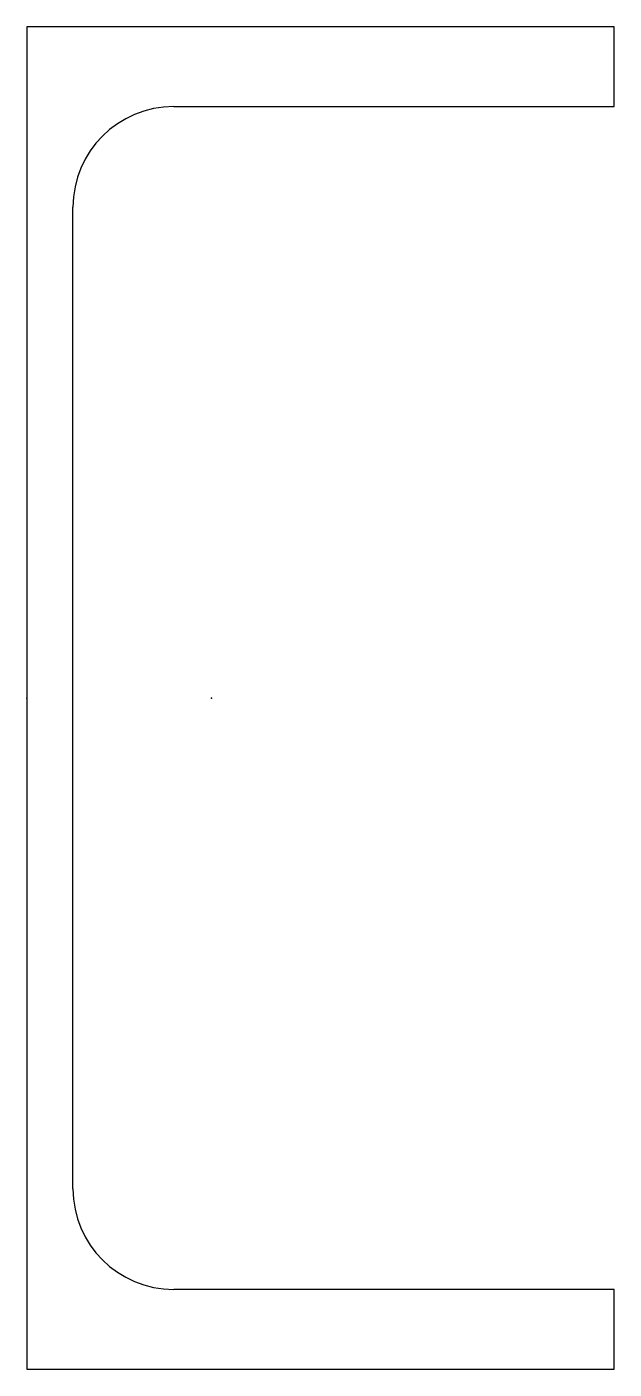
# Model space of a CAD drawing. Header units: millimetres. Extents: x 0 to 70, y 0 to 160.
import ezdxf

# ---------------------------------------------------------------- set-up
doc = ezdxf.new("R2010")
doc.units = ezdxf.units.MM
doc.layers.add('Profile', color=7, linetype='Continuous')

msp = doc.modelspace()

# ---------------------------------------------------------------- linework, layer by layer
at = {"layer": 'Profile'}
for p, q in [((0, 160), (0, 0)), ((70, 160), (0, 160)), ((70, 150.5), (70, 160)), ((17.5, 150.5), (70, 150.5)), ((5.5, 21.5), (5.5, 138.5)), ((70, 9.5), (17.5, 9.5)), ((70, 0), (70, 9.5)), ((0, 0), (70, 0))]:
    msp.add_line(p, q, dxfattribs=at)
for centre, start, end in [((17.5, 138.5), 90, 180), ((17.5, 21.5), 180, 270)]:
    msp.add_arc(centre, 12, start, end, dxfattribs=at)
for p in [(0, 80), (22, 80)]:
    msp.add_point(p, dxfattribs=at)

doc.saveas('drawing.dxf')
